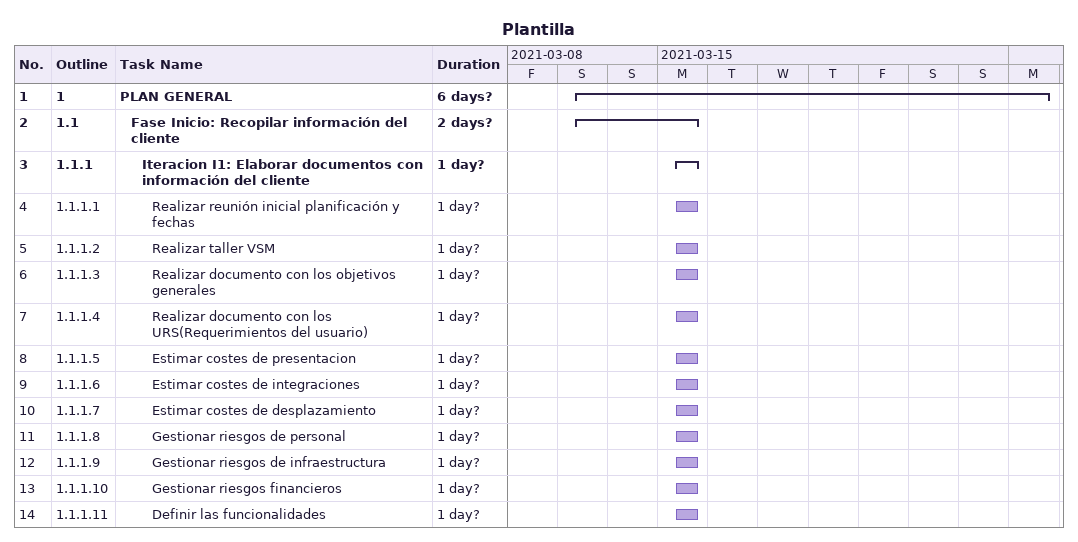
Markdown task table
Plantilla

| ID | WBS | Task | Duration | Start | Finish |
|---|---|---|---|---|---|
| 1 | 1 | **PLAN GENERAL** | 6d? | 2021-03-13 | 2021-03-22 |
| 2 | 1.1 | **Fase Inicio: Recopilar información del cliente** | 2d? | 2021-03-13 | 2021-03-15 |
| 3 | 1.1.1 | **Iteracion I1: Elaborar documentos con información del cliente** | 1d? | 2021-03-15 | 2021-03-15 |
| 4 | 1.1.1.1 | Realizar reunión inicial planificación y fechas | 1d? | 2021-03-15 | 2021-03-15 |
| 5 | 1.1.1.2 | Realizar taller VSM | 1d? | 2021-03-15 | 2021-03-15 |
| 6 | 1.1.1.3 | Realizar documento con los objetivos generales | 1d? | 2021-03-15 | 2021-03-15 |
| 7 | 1.1.1.4 | Realizar documento con los URS(Requerimientos del usuario) | 1d? | 2021-03-15 | 2021-03-15 |
| 8 | 1.1.1.5 | Estimar costes de presentacion | 1d? | 2021-03-15 | 2021-03-15 |
| 9 | 1.1.1.6 | Estimar costes de integraciones | 1d? | 2021-03-15 | 2021-03-15 |
| 10 | 1.1.1.7 | Estimar costes de desplazamiento | 1d? | 2021-03-15 | 2021-03-15 |
| 11 | 1.1.1.8 | Gestionar riesgos de personal | 1d? | 2021-03-15 | 2021-03-15 |
| 12 | 1.1.1.9 | Gestionar riesgos de infraestructura | 1d? | 2021-03-15 | 2021-03-15 |
| 13 | 1.1.1.10 | Gestionar riesgos financieros | 1d? | 2021-03-15 | 2021-03-15 |
| 14 | 1.1.1.11 | Definir las funcionalidades | 1d? | 2021-03-15 | 2021-03-15 |
